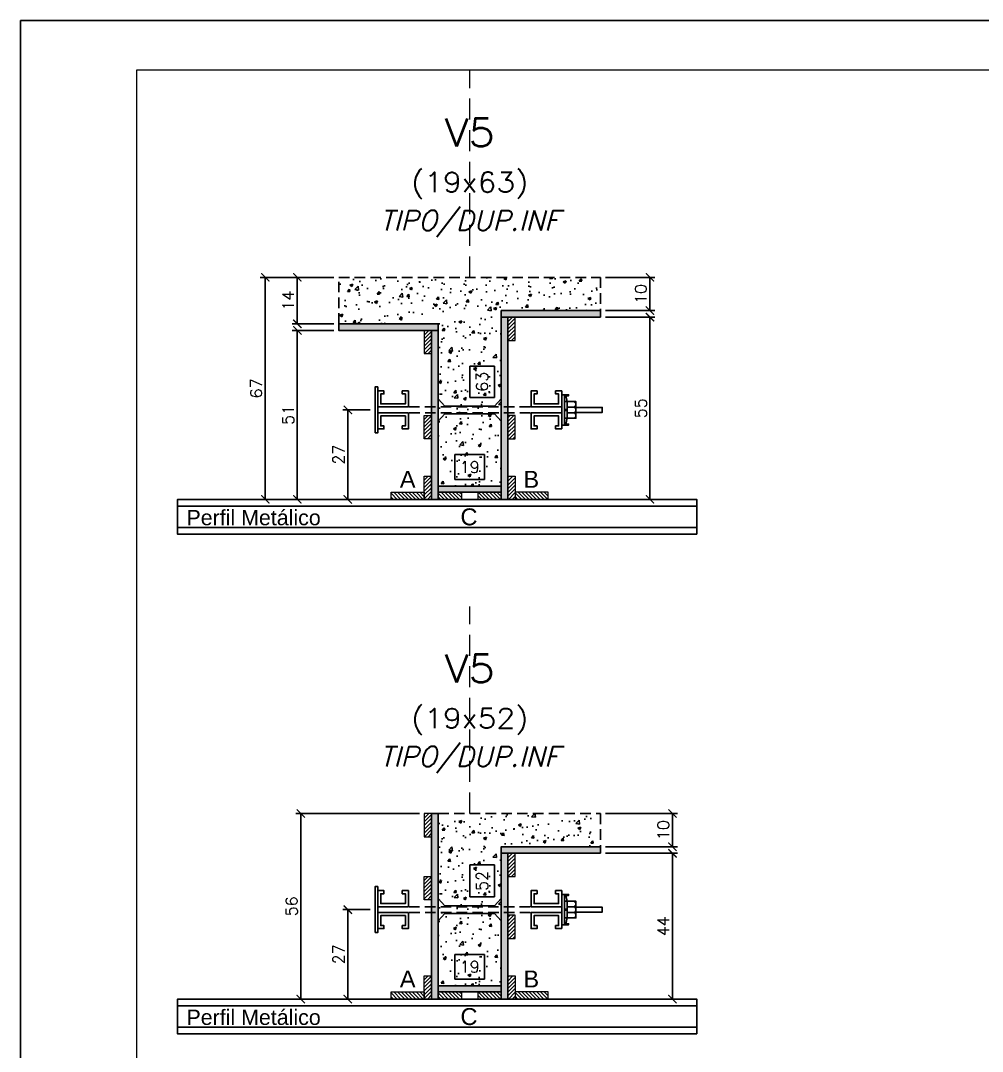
# Model space of a CAD drawing. Extents: x -23436 to 4767, y -4638 to 9755.
# Drawn here: x -17506 to -16926, y 4510 to 5132 of the extents above; entities that cross this region are included whole.
import ezdxf
from ezdxf.enums import TextEntityAlignment as Align

# ---------------------------------------------------------------- set-up
doc = ezdxf.new("R2010")
doc.units = 0
doc.header["$PDMODE"] = 2
doc.header["$PDSIZE"] = 10
doc.linetypes.add('CABLIN', pattern=[0.35, 0.25, -0.1])
doc.linetypes.add('HIDDEN', pattern=[9.525, 6.35, -3.175])
doc.layers.get('0').update_dxf_attribs({"lineweight": 13})
doc.layers.get('Defpoints').update_dxf_attribs({"lineweight": 13})
for name, color, linetype in [('Barra de Ancoragem', 20, 'Continuous'), ('Concreto', 250, 'HIDDEN'), ('Cota', 4, 'Continuous'), ('Cota Seção (2x)', 4, 'Continuous'), ('Hachura', 252, 'CABLIN'), ('MB Logo', 255, 'Continuous'), ('Painéis', 200, 'Continuous'), ('Perfil Metálico', 224, 'Continuous'), ('Texto de Titulo', 7, 'Continuous'), ('Texto Qtd Sarr', 242, 'Continuous'), ('Tubo de PVC', 51, 'Continuous')]:
    doc.layers.add(name, color=color, linetype=linetype)
for name, color, linetype, lineweight in [('FOLHA MB', 7, 'Continuous', 13), ('Madeira', 100, 'Continuous', 13), ('Texto Seção', 7, 'Continuous', 15)]:
    doc.layers.add(name, color=color, linetype=linetype, lineweight=lineweight)
doc.layers.add('Laje_Perimetro', color=7, linetype='Continuous', plot=False)
doc.styles.add('ARIAL', font='arial.ttf', dxfattribs={"oblique": 15, "height": 25})
doc.styles.add('ROMANS', font='romans.shx')
doc.dimstyles.new('Cota Seção (2x)', dxfattribs={"dimtxt": 7, "dimasz": 5, "dimexe": 3, "dimexo": 3, "dimgap": 2, "dimtad": 3, "dimdec": 1, "dimlfac": 0.5, "dimzin": 12, "dimdsep": 46, "dimtxsty": 'ROMANS', "dimblk": 'ARCHTICK', "dimcen": 0, "dimclrd": 4, "dimclre": 4, "dimclrt": 1, "dimadec": 1, "dimazin": 3, "dimtfac": 1, "dimtdec": 1, "dimtmove": 0, "dimatfit": 3, "dimldrblk": 'OBLIQUE', "dimfxl": 1, "dimtolj": 1, "dimtzin": 12, "dimarcsym": 0})
doc.dimstyles.new('Cota Seção interna', dxfattribs={"dimtxt": 7, "dimasz": 6, "dimexe": 0.18, "dimexo": 2, "dimgap": -4, "dimtad": 3, "dimdec": 1, "dimlfac": 0.5, "dimzin": 12, "dimdsep": 46, "dimtxsty": 'ROMANS', "dimblk": 'ARCHTICK', "dimcen": 0.09, "dimse1": 1, "dimse2": 1, "dimsd1": 1, "dimsd2": 1, "dimclrd": 180, "dimclre": 5, "dimclrt": 1, "dimadec": 0, "dimazin": 3, "dimtfac": 1, "dimtdec": 1, "dimtofl": 0, "dimtmove": 0, "dimatfit": 3, "dimldrblk": 'ARCHTICK', "dimfxl": 1, "dimtolj": 1, "dimtzin": 0, "dimarcsym": 0})
pattern_1 = [(45, (-8955.0666, 27905.8796), (-1.12253202, 1.12253202), [])]
pattern_2 = [(315, (5702.3099, -3386.3843), (1.12253202, 1.12253202), [])]
pattern_3 = [(45, (-8955.0666, 27942.5023), (-1.12253202, 1.12253202), [])]
pattern_4 = [(315, (5702.3099, -3688.0066), (1.12253202, 1.12253202), [])]

# ---------------------------------------------------------------- blocks, each defined once
blk = doc.blocks.new('A$C169d8357')
at = {"layer": 'FOLHA MB', "color": 1}
for points in [[(0, 1199.94), (0, 149.94), (1485.02, 149.94), (1485.02, 1199.94)], [(70, 1169.94), (70, 179.94), (1455.02, 179.94), (1455.02, 1169.94)]]:
    blk.add_lwpolyline(points, close=True, dxfattribs=at)
blk = doc.blocks.new('titulo1')
at = {"layer": 'Defpoints', "color": 252, "linetype": 'HIDDEN', "ltscale": 2}
blk.add_line((0, 0), (0, 125), dxfattribs=at)
at = {"layer": 'Defpoints', "style": 'ROMANS', "oblique": 15}
blk.add_attdef('FOLHA', text='', height=10, dxfattribs=at).set_placement((0, 15.58), align=Align.MIDDLE_CENTER)
at = {"layer": 'Texto Qtd Sarr', "color": 3, "style": 'ROMANS', "oblique": 15}
for tag, height, p in [('TITULO', 17, (0, 71.45)), ('SEÇÃO', 12, (0, 41.55))]:
    blk.add_attdef(tag, text='', height=height, dxfattribs=at).set_placement(p, align=Align.MIDDLE_CENTER)
blk = doc.blocks.new('*D392')
at = {"layer": 'Cota Seção (2x)', "color": 180, "lineweight": -2, "transparency": 16777216}
for p, q in [((-17226.31, 4870.26), (-17244.31, 4870.26)), ((-17244.31, 4870.26), (-17244.31, 4855.26)), ((-17226.31, 4855.26), (-17226.31, 4870.26)), ((-17244.31, 4855.26), (-17226.31, 4855.26))]:
    blk.add_line(p, q, dxfattribs=at)
at = {"layer": 'Defpoints', "color": 0, "transparency": 16777216}
for p in [(-17254.31, 4851.26), (-17216.31, 4851.26), (-17216.31, 4851.26)]:
    blk.add_point(p, dxfattribs=at)
at = {"layer": 'Cota Seção (2x)', "color": 1, "transparency": 16777216, "insert": (-17235.31, 4862.76), "char_height": 7, "attachment_point": 5, "style": 'ROMANS'}
blk.add_mtext('\\A1;19', dxfattribs=at)
blk = doc.blocks.new('_ArchTick')
at = {"color": 0, "linetype": 'ByBlock', "const_width": 0.15}
blk.add_lwpolyline([(-0.5, -0.5), (0.5, 0.5)], dxfattribs=at)
blk = doc.blocks.new('*D393')
at = {"layer": 'Cota', "color": 4, "lineweight": -2, "transparency": 16777216}
for p, q in [((-17153.31, 4977.26), (-17123.51, 4977.26)), ((-17126.51, 4977.26), (-17126.51, 4957.26)), ((-17153.31, 4957.26), (-17123.51, 4957.26))]:
    blk.add_line(p, q, dxfattribs=at)
at = {"layer": 'Defpoints', "color": 0, "transparency": 16777216}
for p in [(-17156.31, 4977.26), (-17156.31, 4957.26), (-17126.51, 4957.26)]:
    blk.add_point(p, dxfattribs=at)
at = {"layer": 'Cota', "color": 4, "lineweight": -2, "transparency": 16777216, "xscale": 5, "yscale": 5, "zscale": 5}
for p, rotation in [((-17126.51, 4977.26), 90), ((-17126.51, 4957.26), 270)]:
    blk.add_blockref('_ArchTick', p, dxfattribs=dict(at, rotation=rotation))
at = {"layer": 'Cota', "color": 1, "transparency": 16777216, "insert": (-17132.01, 4967.26), "char_height": 7, "attachment_point": 5, "rotation": 90, "style": 'ROMANS'}
blk.add_mtext('\\A1;10', dxfattribs=at)
blk = doc.blocks.new('_OBLIQUE')
at = {"color": 0, "linetype": 'ByBlock', "lineweight": -2}
for p, q in [((0, 0), (-1, 0)), ((-0.5, -0.5), (0.5, 0.5))]:
    blk.add_line(p, q, dxfattribs=at)
blk = doc.blocks.new('DSADSAD')
at = {"layer": 'Barra de Ancoragem'}
for p, q in [((-12990.96, 7698.42), (-13009.22, 7698.42)), ((-13005.1, 7696.87), (-13008.63, 7697.64)), ((-12995.08, 7696.87), (-12991.55, 7697.64))]:
    blk.add_line(p, q, dxfattribs=at)
at = {"layer": 'Barra de Ancoragem', "flags": 128}
for points in [[(-13009.22, 7700.2), (-12990.96, 7700.2), (-12990.96, 7698.42), (-13009.22, 7698.42)], [(-13008.63, 7698.42), (-13008.63, 7696.05), (-13009.22, 7696.05), (-13009.22, 7698.42)], [(-12995.08, 7698.42), (-12995.08, 7696.87), (-13005.1, 7696.87), (-13005.1, 7698.42)], [(-12990.96, 7698.42), (-12990.96, 7696.05), (-12991.55, 7696.05), (-12991.55, 7698.42)]]:
    blk.add_lwpolyline(points, close=True, dxfattribs=at)
for points in [[(-13005.1, 7696.87), (-13005.1, 7691.61), (-12995.08, 7691.61), (-12995.08, 7696.87)], [(-13000.38, 7696.87), (-13000.38, 7698.42), (-12999.79, 7698.42), (-12999.79, 7696.87), (-13000.38, 7696.87), (-12999.79, 7696.87)]]:
    blk.add_lwpolyline(points, dxfattribs=at)
for points in [[(-13001.86, 7696.87), (-13001.86, 7692.79, 0.666667), (-12998.32, 7692.79, 0.666667)], [(-12998.32, 7696.87), (-12998.32, 7692.79, 0.729796), (-12995.08, 7692.79, 0.729796)]]:
    blk.add_lwpolyline(points, format="xyb", dxfattribs=at)
at = {"layer": 'Barra de Ancoragem'}
blk.add_arc((-13003.48, 7693.31), 1.7, 197.75636, 342.24364, dxfattribs=at)
blk = doc.blocks.new('*D394')
at = {"layer": 'Cota', "color": 4, "lineweight": -2, "transparency": 16777216}
for p, q in [((-17295.43, 4897.26), (-17311.88, 4897.26)), ((-17308.88, 4843.26), (-17308.88, 4897.26)), ((-17285.86, 4843.26), (-17311.88, 4843.26))]:
    blk.add_line(p, q, dxfattribs=at)
at = {"layer": 'Defpoints', "color": 0, "transparency": 16777216}
for p in [(-17308.88, 4897.26), (-17292.43, 4897.26), (-17282.86, 4843.26)]:
    blk.add_point(p, dxfattribs=at)
at = {"layer": 'Cota', "color": 4, "lineweight": -2, "transparency": 16777216, "xscale": 5, "yscale": 5, "zscale": 5}
for p, rotation in [((-17308.88, 4897.26), 90), ((-17308.88, 4843.26), 270)]:
    blk.add_blockref('_ArchTick', p, dxfattribs=dict(at, rotation=rotation))
at = {"layer": 'Cota', "color": 1, "transparency": 16777216, "insert": (-17314.38, 4870.26), "char_height": 7, "attachment_point": 5, "rotation": 90, "style": 'ROMANS'}
blk.add_mtext('\\A1;27', dxfattribs=at)
blk = doc.blocks.new('*D395')
at = {"layer": 'Cota', "color": 4, "lineweight": -2, "transparency": 16777216}
for p, q in [((-17317.31, 4977.26), (-17361.69, 4977.26)), ((-17358.69, 4843.26), (-17358.69, 4977.26)), ((-17295.31, 4843.26), (-17361.69, 4843.26))]:
    blk.add_line(p, q, dxfattribs=at)
at = {"layer": 'Defpoints', "color": 0, "transparency": 16777216}
for p in [(-17358.69, 4977.26), (-17314.31, 4977.26), (-17292.31, 4843.26)]:
    blk.add_point(p, dxfattribs=at)
at = {"layer": 'Cota', "color": 4, "lineweight": -2, "transparency": 16777216, "xscale": 5, "yscale": 5, "zscale": 5}
for p, rotation in [((-17358.69, 4977.26), 90), ((-17358.69, 4843.26), 270)]:
    blk.add_blockref('_ArchTick', p, dxfattribs=dict(at, rotation=rotation))
at = {"layer": 'Cota', "color": 1, "transparency": 16777216, "insert": (-17364.19, 4910.26), "char_height": 7, "attachment_point": 5, "rotation": 90, "style": 'ROMANS'}
blk.add_mtext('\\A1;67', dxfattribs=at)
blk = doc.blocks.new('*D396')
at = {"layer": 'Cota', "color": 4, "lineweight": -2, "transparency": 16777216}
for p, q in [((-17153.31, 4953.26), (-17123.51, 4953.26)), ((-17126.51, 4843.26), (-17126.51, 4953.26)), ((-17184.91, 4843.26), (-17123.51, 4843.26))]:
    blk.add_line(p, q, dxfattribs=at)
at = {"layer": 'Defpoints', "color": 0, "transparency": 16777216}
for p in [(-17156.31, 4953.26), (-17126.51, 4953.26), (-17187.91, 4843.26)]:
    blk.add_point(p, dxfattribs=at)
at = {"layer": 'Cota', "color": 4, "lineweight": -2, "transparency": 16777216, "xscale": 5, "yscale": 5, "zscale": 5}
for p, rotation in [((-17126.51, 4953.26), 90), ((-17126.51, 4843.26), 270)]:
    blk.add_blockref('_ArchTick', p, dxfattribs=dict(at, rotation=rotation))
at = {"layer": 'Cota', "color": 1, "transparency": 16777216, "insert": (-17132.01, 4898.26), "char_height": 7, "attachment_point": 5, "rotation": 90, "style": 'ROMANS'}
blk.add_mtext('\\A1;55', dxfattribs=at)
blk = doc.blocks.new('*D397')
at = {"layer": 'Cota Seção (2x)', "color": 180, "lineweight": -2, "transparency": 16777216}
for p, q in [((-17220.31, 4923.76), (-17235.31, 4923.76)), ((-17235.31, 4923.76), (-17235.31, 4904.76)), ((-17220.31, 4904.76), (-17220.31, 4923.76)), ((-17235.31, 4904.76), (-17220.31, 4904.76))]:
    blk.add_line(p, q, dxfattribs=at)
at = {"layer": 'Defpoints', "color": 0, "transparency": 16777216}
for p in [(-17216.31, 4977.26), (-17216.31, 4977.26), (-17216.31, 4851.26)]:
    blk.add_point(p, dxfattribs=at)
at = {"layer": 'Cota Seção (2x)', "color": 1, "transparency": 16777216, "insert": (-17227.81, 4914.26), "char_height": 7, "attachment_point": 5, "rotation": 90, "style": 'ROMANS'}
blk.add_mtext('\\A1;63', dxfattribs=at)
blk = doc.blocks.new('*D398')
at = {"layer": 'Cota', "color": 4, "lineweight": -2, "transparency": 16777216}
for p, q in [((-17317.31, 4977.26), (-17342.37, 4977.26)), ((-17339.37, 4977.26), (-17339.37, 4949.26)), ((-17317.31, 4949.26), (-17342.37, 4949.26))]:
    blk.add_line(p, q, dxfattribs=at)
at = {"layer": 'Defpoints', "color": 0, "transparency": 16777216}
for p in [(-17314.31, 4977.26), (-17339.37, 4949.26), (-17314.31, 4949.26)]:
    blk.add_point(p, dxfattribs=at)
at = {"layer": 'Cota', "color": 4, "lineweight": -2, "transparency": 16777216, "xscale": 5, "yscale": 5, "zscale": 5}
for p, rotation in [((-17339.37, 4977.26), 90), ((-17339.37, 4949.26), 270)]:
    blk.add_blockref('_ArchTick', p, dxfattribs=dict(at, rotation=rotation))
at = {"layer": 'Cota', "color": 1, "transparency": 16777216, "insert": (-17344.87, 4963.26), "char_height": 7, "attachment_point": 5, "rotation": 90, "style": 'ROMANS'}
blk.add_mtext('\\A1;14', dxfattribs=at)
blk = doc.blocks.new('*D399')
at = {"layer": 'Cota', "color": 4, "lineweight": -2, "transparency": 16777216}
for p, q in [((-17317.31, 4945.26), (-17342.37, 4945.26)), ((-17339.37, 4945.26), (-17339.37, 4843.26)), ((-17295.31, 4843.26), (-17342.37, 4843.26))]:
    blk.add_line(p, q, dxfattribs=at)
at = {"layer": 'Defpoints', "color": 0, "transparency": 16777216}
for p in [(-17314.31, 4945.26), (-17339.37, 4843.26), (-17292.31, 4843.26)]:
    blk.add_point(p, dxfattribs=at)
at = {"layer": 'Cota', "color": 4, "lineweight": -2, "transparency": 16777216, "xscale": 5, "yscale": 5, "zscale": 5}
for p, rotation in [((-17339.37, 4945.26), 90), ((-17339.37, 4843.26), 270)]:
    blk.add_blockref('_ArchTick', p, dxfattribs=dict(at, rotation=rotation))
at = {"layer": 'Cota', "color": 1, "transparency": 16777216, "insert": (-17344.87, 4894.26), "char_height": 7, "attachment_point": 5, "rotation": 90, "style": 'ROMANS'}
blk.add_mtext('\\A1;51', dxfattribs=at)
blk = doc.blocks.new('*D400')
at = {"layer": 'Cota Seção (2x)', "color": 180, "lineweight": -2, "transparency": 16777216}
for p, q in [((-17226.31, 4568.64), (-17244.31, 4568.64)), ((-17244.31, 4568.64), (-17244.31, 4553.64)), ((-17226.31, 4553.64), (-17226.31, 4568.64)), ((-17244.31, 4553.64), (-17226.31, 4553.64))]:
    blk.add_line(p, q, dxfattribs=at)
at = {"layer": 'Defpoints', "color": 0, "transparency": 16777216}
for p in [(-17254.31, 4549.64), (-17216.31, 4549.64), (-17216.31, 4549.64)]:
    blk.add_point(p, dxfattribs=at)
at = {"layer": 'Cota Seção (2x)', "color": 1, "transparency": 16777216, "insert": (-17235.31, 4561.14), "char_height": 7, "attachment_point": 5, "style": 'ROMANS'}
blk.add_mtext('\\A1;19', dxfattribs=at)
blk = doc.blocks.new('*D401')
at = {"layer": 'Cota', "color": 4, "lineweight": -2, "transparency": 16777216}
for p, q in [((-17153.31, 4653.64), (-17109.94, 4653.64)), ((-17112.94, 4653.64), (-17112.94, 4633.64)), ((-17153.31, 4633.64), (-17109.94, 4633.64))]:
    blk.add_line(p, q, dxfattribs=at)
at = {"layer": 'Defpoints', "color": 0, "transparency": 16777216}
for p in [(-17156.31, 4653.64), (-17156.31, 4633.64), (-17112.94, 4633.64)]:
    blk.add_point(p, dxfattribs=at)
at = {"layer": 'Cota', "color": 4, "lineweight": -2, "transparency": 16777216, "xscale": 5, "yscale": 5, "zscale": 5}
for p, rotation in [((-17112.94, 4653.64), 90), ((-17112.94, 4633.64), 270)]:
    blk.add_blockref('_ArchTick', p, dxfattribs=dict(at, rotation=rotation))
at = {"layer": 'Cota', "color": 1, "transparency": 16777216, "insert": (-17118.44, 4643.64), "char_height": 7, "attachment_point": 5, "rotation": 90, "style": 'ROMANS'}
blk.add_mtext('\\A1;10', dxfattribs=at)
blk = doc.blocks.new('*D402')
at = {"layer": 'Cota', "color": 4, "lineweight": -2, "transparency": 16777216}
for p, q in [((-17295.43, 4595.64), (-17311.88, 4595.64)), ((-17308.88, 4541.64), (-17308.88, 4595.64)), ((-17285.71, 4541.64), (-17311.88, 4541.64))]:
    blk.add_line(p, q, dxfattribs=at)
at = {"layer": 'Defpoints', "color": 0, "transparency": 16777216}
for p in [(-17308.88, 4595.64), (-17292.43, 4595.64), (-17282.71, 4541.64)]:
    blk.add_point(p, dxfattribs=at)
at = {"layer": 'Cota', "color": 4, "lineweight": -2, "transparency": 16777216, "xscale": 5, "yscale": 5, "zscale": 5}
for p, rotation in [((-17308.88, 4595.64), 90), ((-17308.88, 4541.64), 270)]:
    blk.add_blockref('_ArchTick', p, dxfattribs=dict(at, rotation=rotation))
at = {"layer": 'Cota', "color": 1, "transparency": 16777216, "insert": (-17314.38, 4568.64), "char_height": 7, "attachment_point": 5, "rotation": 90, "style": 'ROMANS'}
blk.add_mtext('\\A1;27', dxfattribs=at)
blk = doc.blocks.new('*D403')
at = {"layer": 'Cota', "color": 4, "lineweight": -2, "transparency": 16777216}
for p, q in [((-17265.71, 4653.64), (-17340.29, 4653.64)), ((-17337.29, 4541.64), (-17337.29, 4653.64)), ((-17285.71, 4541.64), (-17340.29, 4541.64))]:
    blk.add_line(p, q, dxfattribs=at)
at = {"layer": 'Defpoints', "color": 0, "transparency": 16777216}
for p in [(-17337.29, 4653.64), (-17262.71, 4653.64), (-17282.71, 4541.64)]:
    blk.add_point(p, dxfattribs=at)
at = {"layer": 'Cota', "color": 4, "lineweight": -2, "transparency": 16777216, "xscale": 5, "yscale": 5, "zscale": 5}
for p, rotation in [((-17337.29, 4653.64), 90), ((-17337.29, 4541.64), 270)]:
    blk.add_blockref('_ArchTick', p, dxfattribs=dict(at, rotation=rotation))
at = {"layer": 'Cota', "color": 1, "transparency": 16777216, "insert": (-17342.79, 4597.64), "char_height": 7, "attachment_point": 5, "rotation": 90, "style": 'ROMANS'}
blk.add_mtext('\\A1;56', dxfattribs=at)
blk = doc.blocks.new('*D404')
at = {"layer": 'Cota', "color": 4, "lineweight": -2, "transparency": 16777216}
for p, q in [((-17153.31, 4629.64), (-17109.94, 4629.64)), ((-17112.94, 4541.64), (-17112.94, 4629.64)), ((-17184.91, 4541.64), (-17109.94, 4541.64))]:
    blk.add_line(p, q, dxfattribs=at)
at = {"layer": 'Defpoints', "color": 0, "transparency": 16777216}
for p in [(-17156.31, 4629.64), (-17112.94, 4629.64), (-17187.91, 4541.64)]:
    blk.add_point(p, dxfattribs=at)
at = {"layer": 'Cota', "color": 4, "lineweight": -2, "transparency": 16777216, "xscale": 5, "yscale": 5, "zscale": 5}
for p, rotation in [((-17112.94, 4629.64), 90), ((-17112.94, 4541.64), 270)]:
    blk.add_blockref('_ArchTick', p, dxfattribs=dict(at, rotation=rotation))
at = {"layer": 'Cota', "color": 1, "transparency": 16777216, "insert": (-17118.44, 4585.64), "char_height": 7, "attachment_point": 5, "rotation": 90, "style": 'ROMANS'}
blk.add_mtext('\\A1;44', dxfattribs=at)
blk = doc.blocks.new('*D405')
at = {"layer": 'Cota Seção (2x)', "color": 180, "lineweight": -2, "transparency": 16777216}
for p, q in [((-17220.31, 4622.6), (-17235.31, 4622.6)), ((-17235.31, 4622.6), (-17235.31, 4603.27)), ((-17220.31, 4603.27), (-17220.31, 4622.6)), ((-17235.31, 4603.27), (-17220.31, 4603.27))]:
    blk.add_line(p, q, dxfattribs=at)
at = {"layer": 'Defpoints', "color": 0, "transparency": 16777216}
for p in [(-17216.31, 4653.64), (-17216.31, 4653.64), (-17216.31, 4549.64)]:
    blk.add_point(p, dxfattribs=at)
at = {"layer": 'Cota Seção (2x)', "color": 1, "transparency": 16777216, "insert": (-17227.81, 4612.93), "char_height": 7, "attachment_point": 5, "rotation": 90, "style": 'ROMANS'}
blk.add_mtext('\\A1;52', dxfattribs=at)

msp = doc.modelspace()

# ---------------------------------------------------------------- hatches: boundary and pattern name
at = {"layer": 'Concreto'}
h = msp.add_hatch(dxfattribs=at)
h.set_pattern_fill('AR-CONC', color=256, scale=2.5)
h.set_pattern_definition([(50, (1562.319, -2269.665), (17.931505, -1.568803), [1.875, -20.625]), (355, (1562.32, -2269.665), (-3.468783, 18.804803), [1.5, -16.5]), (100.45144, (1563.814, -2269.796), (14.462721, 17.236), [1.593505, -17.528553]), (46.1842, (1562.32, -2264.665), (26.681033, -4.137982), [2.8125, -30.9375]), (96.63564, (1564.543, -2265.01), (23.36655, 24.352965), [2.39026, -26.292844]), (351.18416, (1562.32, -2264.665), (23.36655, 24.352965), [2.25, -24.75]), (21, (1564.819, -2265.915), (14.922676, -10.065472), [1.875, -20.625]), (326, (1564.82, -2265.915), (6.082883, 18.128751), [1.5, -16.5]), (71.45144, (1566.063, -2266.754), (21.00556, 8.063279), [1.593505, -17.528553]), (37.5, (1562.319, -2269.6655), (0.3039964, 8.3223463), [0, -16.3, 0, -16.75, 0, -16.5625]), (7.5, (1562.319, -2269.6655), (6.5767384, 9.8602928), [0, -9.55, 0, -15.925, 0, -6.3125]), (327.5, (1556.744, -2269.6655), (13.345561, -0.5638718), [0, -6.25, 0, -19.5, 0, -25.875]), (317.5, (1554.244, -2269.665), (14.579654, 2.5026246), [0, -8.125, 0, -12.95, 0, -18.375])])
h.paths.add_polyline_path([(-17314.31, 4949.26), (-17314.31, 4977.26), (-17156.31, 4977.26), (-17156.31, 4957.26), (-17216.31, 4957.26), (-17216.31, 4851.26), (-17254.31, 4851.26), (-17254.31, 4949.26)])
h = msp.add_hatch(dxfattribs=at)
h.set_pattern_fill('AR-CONC', color=256, scale=2.5)
h.set_pattern_definition([(50, (1562.319, -2571.288), (17.931505, -1.568803), [1.875, -20.625]), (355, (1562.32, -2571.288), (-3.468783, 18.804803), [1.5, -16.5]), (100.45144, (1563.814, -2571.419), (14.462721, 17.236), [1.593505, -17.528553]), (46.1842, (1562.32, -2566.288), (26.681033, -4.137982), [2.8125, -30.9375]), (96.63564, (1564.543, -2566.633), (23.36655, 24.352965), [2.39026, -26.292844]), (351.18416, (1562.32, -2566.288), (23.36655, 24.352965), [2.25, -24.75]), (21, (1564.819, -2567.538), (14.922676, -10.065472), [1.875, -20.625]), (326, (1564.82, -2567.538), (6.082883, 18.128751), [1.5, -16.5]), (71.45144, (1566.063, -2568.377), (21.00556, 8.063279), [1.593505, -17.528553]), (37.5, (1562.319, -2571.288), (0.3039964, 8.3223463), [0, -16.3, 0, -16.75, 0, -16.5625]), (7.5, (1562.319, -2571.288), (6.5767384, 9.8602928), [0, -9.55, 0, -15.925, 0, -6.3125]), (327.5, (1556.744, -2571.288), (13.345561, -0.5638718), [0, -6.25, 0, -19.5, 0, -25.875]), (317.5, (1554.244, -2571.288), (14.579654, 2.5026246), [0, -8.125, 0, -12.95, 0, -18.375])])
h.paths.add_polyline_path([(-17254.31, 4647.64), (-17254.31, 4653.64), (-17156.31, 4653.64), (-17156.31, 4633.64), (-17216.31, 4633.64), (-17216.31, 4549.64), (-17254.31, 4549.64)])
at = {"layer": 'Hachura'}
h = msp.add_hatch(color=256, dxfattribs=at)
h.dxf.hatch_style = 1
h.paths.add_polyline_path([(-17156.31, 4953.26), (-17156.31, 4957.26), (-17216.31, 4957.26), (-17216.31, 4953.26)])
h = msp.add_hatch(color=256, dxfattribs=at)
h.dxf.hatch_style = 1
h.paths.add_polyline_path([(-17212.31, 4953.26), (-17216.31, 4953.26), (-17216.31, 4843.26), (-17212.31, 4843.26)])
h = msp.add_hatch(dxfattribs=at)
h.set_pattern_fill('ANSI31', color=256, scale=0.5, angle=360, style=0)
h.set_pattern_definition([(45, (-8904.6666, 27913.8796), (-1.12253202, 1.12253202), [])])
h.paths.add_polyline_path([(-17207.91, 4953.26), (-17212.31, 4953.26), (-17212.31, 4939.26), (-17207.91, 4939.26)])
h = msp.add_hatch(color=256, dxfattribs=at)
h.dxf.hatch_style = 1
h.paths.add_polyline_path([(-17254.31, 4945.26), (-17254.31, 4949.26), (-17314.31, 4949.26), (-17314.31, 4945.26)])
h = msp.add_hatch(dxfattribs=at)
h.set_pattern_fill('ANSI31', color=256, scale=0.5, angle=360, style=0)
h.set_pattern_definition(pattern_1)
h.paths.add_polyline_path([(-17258.31, 4945.26), (-17262.71, 4945.26), (-17262.71, 4931.26), (-17258.31, 4931.26)])
h = msp.add_hatch(color=256, dxfattribs=at)
h.dxf.hatch_style = 1
h.paths.add_polyline_path([(-17258.31, 4945.26), (-17254.31, 4945.26), (-17254.31, 4843.26), (-17258.31, 4843.26)])
h = msp.add_hatch(dxfattribs=at)
h.set_pattern_fill('ANSI31', color=256, scale=0.5, angle=360, style=0)
h.set_pattern_definition(pattern_3)
h.paths.add_polyline_path([(-17258.31, 4879.88), (-17262.71, 4879.88), (-17262.71, 4893.88), (-17258.31, 4893.88)])
h = msp.add_hatch(dxfattribs=at)
h.set_pattern_fill('ANSI31', color=256, scale=0.5, angle=360, style=0)
h.set_pattern_definition(pattern_3)
h.paths.add_polyline_path([(-17212.31, 4879.88), (-17207.91, 4879.88), (-17207.91, 4893.88), (-17212.31, 4893.88)])
h = msp.add_hatch(dxfattribs=at)
h.set_pattern_fill('ANSI31', color=256, scale=0.5, angle=360, style=0)
h.set_pattern_definition(pattern_1)
h.paths.add_polyline_path([(-17258.31, 4843.26), (-17262.71, 4843.26), (-17262.71, 4857.26), (-17258.31, 4857.26)])
h = msp.add_hatch(dxfattribs=at)
h.set_pattern_fill('ANSI31', color=256, scale=0.5, angle=360, style=0)
h.set_pattern_definition([(45, (-8904.6666, 27911.8796), (-1.12253202, 1.12253202), [])])
h.paths.add_polyline_path([(-17207.91, 4843.26), (-17212.31, 4843.26), (-17212.31, 4857.26), (-17207.91, 4857.26)])
h = msp.add_hatch(dxfattribs=at)
h.set_pattern_fill('ANSI31', color=256, scale=0.5, angle=270, style=0)
h.set_pattern_definition([(315, (5711.9099, -3386.3843), (1.12253202, 1.12253202), [])])
h.paths.add_polyline_path([(-17282.71, 4843.26), (-17282.71, 4847.66), (-17262.71, 4847.66), (-17262.71, 4843.26)])
h = msp.add_hatch(color=256, dxfattribs=at)
h.dxf.hatch_style = 1
h.paths.add_polyline_path([(-17216.31, 4847.66), (-17216.31, 4851.26), (-17254.31, 4851.26), (-17254.31, 4847.66)])
h = msp.add_hatch(dxfattribs=at)
h.set_pattern_fill('ANSI31', color=256, scale=0.5, angle=270, style=0)
h.set_pattern_definition(pattern_2)
h.paths.add_polyline_path([(-17254.31, 4843.26), (-17254.31, 4847.66), (-17240.31, 4847.66), (-17240.31, 4843.26)])
h = msp.add_hatch(dxfattribs=at)
h.set_pattern_fill('ANSI31', color=256, scale=0.5, angle=270, style=0)
h.set_pattern_definition(pattern_2)
h.paths.add_polyline_path([(-17216.31, 4843.26), (-17216.31, 4847.66), (-17230.31, 4847.66), (-17230.31, 4843.26)])
h = msp.add_hatch(dxfattribs=at)
h.set_pattern_fill('ANSI31', color=256, scale=0.5, angle=270, style=0)
h.set_pattern_definition([(315, (5692.7099, -3386.3843), (1.12253202, 1.12253202), [])])
h.paths.add_polyline_path([(-17187.91, 4843.26), (-17187.91, 4847.66), (-17207.91, 4847.66), (-17207.91, 4843.26)])
h = msp.add_hatch(dxfattribs=at)
h.set_pattern_fill('ANSI31', color=256, scale=0.5, angle=360, style=0)
h.set_pattern_definition([(45, (-8955.0666, 27614.2573), (-1.12253202, 1.12253202), [])])
h.paths.add_polyline_path([(-17258.31, 4653.64), (-17262.71, 4653.64), (-17262.71, 4639.64), (-17258.31, 4639.64)])
h = msp.add_hatch(color=256, dxfattribs=at)
h.dxf.hatch_style = 1
h.paths.add_polyline_path([(-17258.31, 4653.64), (-17254.31, 4653.64), (-17254.31, 4541.64), (-17258.31, 4541.64)])
h = msp.add_hatch(color=256, dxfattribs=at)
h.dxf.hatch_style = 1
h.paths.add_polyline_path([(-17156.31, 4629.64), (-17156.31, 4633.64), (-17216.31, 4633.64), (-17216.31, 4629.64)])
h = msp.add_hatch(color=256, dxfattribs=at)
h.dxf.hatch_style = 1
h.paths.add_polyline_path([(-17212.31, 4629.64), (-17216.31, 4629.64), (-17216.31, 4541.64), (-17212.31, 4541.64)])
h = msp.add_hatch(dxfattribs=at)
h.set_pattern_fill('ANSI31', color=256, scale=0.5, angle=360, style=0)
h.set_pattern_definition([(45, (-8904.6666, 27590.2573), (-1.12253202, 1.12253202), [])])
h.paths.add_polyline_path([(-17207.91, 4629.64), (-17212.31, 4629.64), (-17212.31, 4615.64), (-17207.91, 4615.64)])
h = msp.add_hatch(dxfattribs=at)
h.set_pattern_fill('ANSI31', color=256, scale=0.5, angle=360, style=0)
h.set_pattern_definition([(45, (-8955.0666, 27664.2573), (-1.12253202, 1.12253202), [])])
h.paths.add_polyline_path([(-17258.31, 4601.64), (-17262.71, 4601.64), (-17262.71, 4615.64), (-17258.31, 4615.64)])
h = msp.add_hatch(dxfattribs=at)
h.set_pattern_fill('ANSI31', color=256, scale=0.5, angle=360, style=0)
h.set_pattern_definition([(45, (-8955.0666, 27640.8799), (-1.12253202, 1.12253202), [])])
h.paths.add_polyline_path([(-17212.31, 4578.26), (-17207.91, 4578.26), (-17207.91, 4592.26), (-17212.31, 4592.26)])
h = msp.add_hatch(dxfattribs=at)
h.set_pattern_fill('ANSI31', color=256, scale=0.5, angle=360, style=0)
h.set_pattern_definition([(45, (-8955.0666, 27604.2573), (-1.12253202, 1.12253202), [])])
h.paths.add_polyline_path([(-17258.31, 4541.64), (-17262.71, 4541.64), (-17262.71, 4555.64), (-17258.31, 4555.64)])
h = msp.add_hatch(dxfattribs=at)
h.set_pattern_fill('ANSI31', color=256, scale=0.5, angle=360, style=0)
h.set_pattern_definition([(45, (-8904.6666, 27610.2573), (-1.12253202, 1.12253202), [])])
h.paths.add_polyline_path([(-17207.91, 4541.64), (-17212.31, 4541.64), (-17212.31, 4555.64), (-17207.91, 4555.64)])
h = msp.add_hatch(color=256, dxfattribs=at)
h.dxf.hatch_style = 1
h.paths.add_polyline_path([(-17216.31, 4546.04), (-17216.31, 4549.64), (-17254.31, 4549.64), (-17254.31, 4546.04)])
h = msp.add_hatch(dxfattribs=at)
h.set_pattern_fill('ANSI31', color=256, scale=0.5, angle=270, style=0)
h.set_pattern_definition([(315, (5711.9099, -3688.0066), (1.12253202, 1.12253202), [])])
h.paths.add_polyline_path([(-17282.71, 4541.64), (-17282.71, 4546.04), (-17262.71, 4546.04), (-17262.71, 4541.64)])
h = msp.add_hatch(dxfattribs=at)
h.set_pattern_fill('ANSI31', color=256, scale=0.5, angle=270, style=0)
h.set_pattern_definition(pattern_4)
h.paths.add_polyline_path([(-17254.31, 4541.64), (-17254.31, 4546.04), (-17240.31, 4546.04), (-17240.31, 4541.64)])
h = msp.add_hatch(dxfattribs=at)
h.set_pattern_fill('ANSI31', color=256, scale=0.5, angle=270, style=0)
h.set_pattern_definition(pattern_4)
h.paths.add_polyline_path([(-17216.31, 4541.64), (-17216.31, 4546.04), (-17230.31, 4546.04), (-17230.31, 4541.64)])
h = msp.add_hatch(dxfattribs=at)
h.set_pattern_fill('ANSI31', color=256, scale=0.5, angle=270, style=0)
h.set_pattern_definition([(315, (5692.7099, -3688.0066), (1.12253202, 1.12253202), [])])
h.paths.add_polyline_path([(-17187.91, 4541.64), (-17187.91, 4546.04), (-17207.91, 4546.04), (-17207.91, 4541.64)])

# ---------------------------------------------------------------- linework, layer by layer
at = {"layer": 'Barra de Ancoragem', "flags": 128}
for points in [[(-17292.43, 4883.39), (-17292.43, 4911.13), (-17290.83, 4911.13), (-17290.83, 4883.39)], [(-17292.43, 4581.77), (-17292.43, 4609.51), (-17290.83, 4609.51), (-17290.83, 4581.77)]]:
    msp.add_lwpolyline(points, close=True, dxfattribs=at)
at = {"layer": 'Barra de Ancoragem'}
for points in [[(-17290.83, 4908.74), (-17288.98, 4908.74), (-17287.14, 4908.74), (-17287.14, 4906.89), (-17288.98, 4906.89), (-17288.98, 4900.88), (-17274.16, 4900.88), (-17274.16, 4906.89), (-17276.01, 4906.89), (-17276.01, 4908.74), (-17274.16, 4908.74), (-17272.31, 4908.74), (-17272.31, 4899.04), (-17290.83, 4899.04)], [(-17179.79, 4908.74), (-17181.64, 4908.74), (-17183.48, 4908.74), (-17183.48, 4906.89), (-17181.64, 4906.89), (-17181.64, 4900.88), (-17196.46, 4900.88), (-17196.46, 4906.89), (-17194.61, 4906.89), (-17194.61, 4908.74), (-17196.46, 4908.74), (-17198.31, 4908.74), (-17198.31, 4899.04), (-17179.79, 4899.04)], [(-17171.2, 4898.73), (-17155.3, 4898.73), (-17155.3, 4895.79), (-17171.2, 4895.79)], [(-17155.3, 4895.79), (-17155.3, 4898.73), (-17171.2, 4898.73), (-17171.2, 4895.79)], [(-17290.83, 4885.78), (-17288.98, 4885.78), (-17287.14, 4885.78), (-17287.14, 4887.63), (-17288.98, 4887.63), (-17288.98, 4893.64), (-17274.16, 4893.64), (-17274.16, 4887.63), (-17276.01, 4887.63), (-17276.01, 4885.78), (-17274.16, 4885.78), (-17272.31, 4885.78), (-17272.31, 4895.48), (-17290.83, 4895.48)], [(-17179.79, 4885.78), (-17181.64, 4885.78), (-17183.48, 4885.78), (-17183.48, 4887.63), (-17181.64, 4887.63), (-17181.64, 4893.64), (-17196.46, 4893.64), (-17196.46, 4887.63), (-17194.61, 4887.63), (-17194.61, 4885.78), (-17196.46, 4885.78), (-17198.31, 4885.78), (-17198.31, 4895.48), (-17179.79, 4895.48)], [(-17290.83, 4607.11), (-17288.98, 4607.11), (-17287.14, 4607.11), (-17287.14, 4605.27), (-17288.98, 4605.27), (-17288.98, 4599.26), (-17274.16, 4599.26), (-17274.16, 4605.27), (-17276.01, 4605.27), (-17276.01, 4607.11), (-17274.16, 4607.11), (-17272.31, 4607.11), (-17272.31, 4597.41), (-17290.83, 4597.41)], [(-17179.79, 4607.11), (-17181.64, 4607.11), (-17183.48, 4607.11), (-17183.48, 4605.27), (-17181.64, 4605.27), (-17181.64, 4599.26), (-17196.46, 4599.26), (-17196.46, 4605.27), (-17194.61, 4605.27), (-17194.61, 4607.11), (-17196.46, 4607.11), (-17198.31, 4607.11), (-17198.31, 4597.41), (-17179.79, 4597.41)], [(-17290.83, 4584.16), (-17288.98, 4584.16), (-17287.14, 4584.16), (-17287.14, 4586.01), (-17288.98, 4586.01), (-17288.98, 4592.01), (-17274.16, 4592.01), (-17274.16, 4586.01), (-17276.01, 4586.01), (-17276.01, 4584.16), (-17274.16, 4584.16), (-17272.31, 4584.16), (-17272.31, 4593.86), (-17290.83, 4593.86)], [(-17179.79, 4584.16), (-17181.64, 4584.16), (-17183.48, 4584.16), (-17183.48, 4586.01), (-17181.64, 4586.01), (-17181.64, 4592.01), (-17196.46, 4592.01), (-17196.46, 4586.01), (-17194.61, 4586.01), (-17194.61, 4584.16), (-17196.46, 4584.16), (-17198.31, 4584.16), (-17198.31, 4593.86), (-17179.79, 4593.86)], [(-17171.2, 4597.11), (-17155.3, 4597.11), (-17155.3, 4594.16), (-17171.2, 4594.16)], [(-17155.3, 4594.16), (-17155.3, 4597.11), (-17171.2, 4597.11), (-17171.2, 4594.16)]]:
    msp.add_lwpolyline(points, close=True, dxfattribs=at)
at = {"layer": 'Barra de Ancoragem', "linetype": 'HIDDEN'}
for points in [[(-17179.79, 4895.48), (-17179.79, 4899.04), (-17290.83, 4899.04), (-17290.83, 4895.48)], [(-17179.79, 4593.86), (-17179.79, 4597.41), (-17290.83, 4597.41), (-17290.83, 4593.86)]]:
    msp.add_lwpolyline(points, close=True, dxfattribs=at)
at = {"layer": 'Concreto'}
for points in [[(-17314.31, 4949.26), (-17314.31, 4977.26), (-17156.31, 4977.26), (-17156.31, 4957.26), (-17216.31, 4957.26), (-17216.31, 4851.26), (-17254.31, 4851.26), (-17254.31, 4949.26)], [(-17254.31, 4625.64), (-17254.31, 4653.64), (-17156.31, 4653.64), (-17156.31, 4633.64), (-17216.31, 4633.64), (-17216.31, 4549.64), (-17254.31, 4549.64), (-17254.31, 4625.64)]]:
    msp.add_lwpolyline(points, close=True, dxfattribs=at)
at = {"layer": 'Laje_Perimetro'}
msp.add_lwpolyline([(-16021.36, 5132.26), (-17506.38, 5132.26), (-17506.38, 4082.26), (-16021.36, 4082.26)], close=True, dxfattribs=at)
at = {"layer": 'Madeira'}
for points in [[(-17207.91, 4953.26), (-17212.31, 4953.26), (-17212.31, 4939.26), (-17207.91, 4939.26)], [(-17258.31, 4945.26), (-17262.71, 4945.26), (-17262.71, 4931.26), (-17258.31, 4931.26)], [(-17258.31, 4879.88), (-17262.71, 4879.88), (-17262.71, 4893.88), (-17258.31, 4893.88)], [(-17212.31, 4879.88), (-17207.91, 4879.88), (-17207.91, 4893.88), (-17212.31, 4893.88)], [(-17258.31, 4843.26), (-17262.71, 4843.26), (-17262.71, 4857.26), (-17258.31, 4857.26)], [(-17207.91, 4843.26), (-17212.31, 4843.26), (-17212.31, 4857.26), (-17207.91, 4857.26)], [(-17282.71, 4843.26), (-17282.71, 4847.66), (-17262.71, 4847.66), (-17262.71, 4843.26)], [(-17254.31, 4843.26), (-17254.31, 4847.66), (-17240.31, 4847.66), (-17240.31, 4843.26)], [(-17216.31, 4843.26), (-17216.31, 4847.66), (-17230.31, 4847.66), (-17230.31, 4843.26)], [(-17187.91, 4843.26), (-17187.91, 4847.66), (-17207.91, 4847.66), (-17207.91, 4843.26)], [(-17258.31, 4653.64), (-17262.71, 4653.64), (-17262.71, 4639.64), (-17258.31, 4639.64)], [(-17207.91, 4629.64), (-17212.31, 4629.64), (-17212.31, 4615.64), (-17207.91, 4615.64)], [(-17258.31, 4601.64), (-17262.71, 4601.64), (-17262.71, 4615.64), (-17258.31, 4615.64)], [(-17212.31, 4578.26), (-17207.91, 4578.26), (-17207.91, 4592.26), (-17212.31, 4592.26)], [(-17258.31, 4541.64), (-17262.71, 4541.64), (-17262.71, 4555.64), (-17258.31, 4555.64)], [(-17207.91, 4541.64), (-17212.31, 4541.64), (-17212.31, 4555.64), (-17207.91, 4555.64)], [(-17282.71, 4541.64), (-17282.71, 4546.04), (-17262.71, 4546.04), (-17262.71, 4541.64)], [(-17254.31, 4541.64), (-17254.31, 4546.04), (-17240.31, 4546.04), (-17240.31, 4541.64)], [(-17216.31, 4541.64), (-17216.31, 4546.04), (-17230.31, 4546.04), (-17230.31, 4541.64)], [(-17187.91, 4541.64), (-17187.91, 4546.04), (-17207.91, 4546.04), (-17207.91, 4541.64)]]:
    msp.add_lwpolyline(points, close=True, dxfattribs=at)
at = {"layer": 'Painéis'}
for points in [[(-17156.31, 4953.26), (-17156.31, 4957.26), (-17216.31, 4957.26), (-17216.31, 4953.26)], [(-17212.31, 4953.26), (-17216.31, 4953.26), (-17216.31, 4843.26), (-17212.31, 4843.26)], [(-17254.31, 4945.26), (-17254.31, 4949.26), (-17314.31, 4949.26), (-17314.31, 4945.26)], [(-17258.31, 4945.26), (-17254.31, 4945.26), (-17254.31, 4843.26), (-17258.31, 4843.26)], [(-17216.31, 4847.66), (-17216.31, 4851.26), (-17254.31, 4851.26), (-17254.31, 4847.66)], [(-17258.31, 4653.64), (-17254.31, 4653.64), (-17254.31, 4541.64), (-17258.31, 4541.64)], [(-17156.31, 4629.64), (-17156.31, 4633.64), (-17216.31, 4633.64), (-17216.31, 4629.64)], [(-17212.31, 4629.64), (-17216.31, 4629.64), (-17216.31, 4541.64), (-17212.31, 4541.64)], [(-17216.31, 4546.04), (-17216.31, 4549.64), (-17254.31, 4549.64), (-17254.31, 4546.04)]]:
    msp.add_lwpolyline(points, close=True, dxfattribs=at)
at = {"layer": 'Perfil Metálico'}
for points in [[(-17098.3, 4822.19), (-17411.64, 4822.19), (-17411.64, 4843.26), (-17098.3, 4843.26)], [(-17098.3, 4520.57), (-17411.64, 4520.57), (-17411.64, 4541.64), (-17098.3, 4541.64)]]:
    msp.add_lwpolyline(points, close=True, dxfattribs=at)
for points in [[(-17411.64, 4839.1), (-17098.3, 4839.1)], [(-17098.3, 4826.35), (-17411.64, 4826.35)], [(-17411.64, 4537.48), (-17098.3, 4537.48)], [(-17098.3, 4524.73), (-17411.64, 4524.73)]]:
    msp.add_lwpolyline(points, dxfattribs=at)
at = {"layer": 'Tubo de PVC'}
for points in [[(-17254.31, 4904.04), (-17254.31, 4904.04), (-17254.31, 4890.48), (-17250.31, 4894.98), (-17220.31, 4894.98), (-17216.31, 4890.48), (-17216.31, 4904.04), (-17220.31, 4899.54), (-17250.31, 4899.54)], [(-17254.31, 4602.41), (-17254.31, 4602.41), (-17254.31, 4588.86), (-17250.31, 4593.36), (-17220.31, 4593.36), (-17216.31, 4588.86), (-17216.31, 4602.41), (-17220.31, 4597.91), (-17250.31, 4597.91)]]:
    msp.add_lwpolyline(points, close=True, dxfattribs=at)

# ---------------------------------------------------------------- block references
at = {"layer": 'Barra de Ancoragem', "rotation": 90.00000000000001}
for p in [(-9479.58, 17897.35), (-9479.58, 17595.73)]:
    msp.add_blockref('DSADSAD', p, dxfattribs=at)
at = {"layer": 'MB Logo'}
msp.add_blockref('A$C169d8357', (-17506.38, 3932.32), dxfattribs=at)
at = {"layer": 'Texto Seção'}
ref = msp.add_blockref('titulo1', (-17235.31, 4977.26), dxfattribs=at)
ref.add_attrib('TITULO', 'V5', dxfattribs={"layer": 'Texto de Titulo', "color": 7, "height": 17, "style": 'ROMANS', "width": 1.1}).set_placement((-17235.31, 5064.76), align=Align.MIDDLE_CENTER)
ref.add_attrib('SEÇÃO', '(19x63)', dxfattribs={"layer": 'Texto de Titulo', "color": 7, "height": 12, "style": 'ROMANS', "width": 1.1}).set_placement((-17235.31, 5034.76), align=Align.MIDDLE_CENTER)
ref.add_attrib('REAPROVEITAMENTO', 'TIPO/DUP.INF', dxfattribs={"layer": 'Texto de Titulo', "color": 7, "height": 12, "style": 'ROMANS', "oblique": 15}).set_placement((-17235.31, 5011.63), align=Align.MIDDLE_CENTER)
ref = msp.add_blockref('titulo1', (-17235.31, 4653.64), dxfattribs=at)
ref.add_attrib('TITULO', 'V5', dxfattribs={"layer": 'Texto de Titulo', "color": 7, "height": 17, "style": 'ROMANS', "width": 1.1}).set_placement((-17235.31, 4741.14), align=Align.MIDDLE_CENTER)
ref.add_attrib('SEÇÃO', '(19x52)', dxfattribs={"layer": 'Texto de Titulo', "color": 7, "height": 12, "style": 'ROMANS', "width": 1.1}).set_placement((-17235.31, 4711.14), align=Align.MIDDLE_CENTER)
ref.add_attrib('REAPROVEITAMENTO', 'TIPO/DUP.INF', dxfattribs={"layer": 'Texto de Titulo', "color": 7, "height": 12, "style": 'ROMANS', "oblique": 15}).set_placement((-17235.31, 4688.01), align=Align.MIDDLE_CENTER)

# ---------------------------------------------------------------- texts
at = {"layer": 'Texto Seção', "color": 0, "linetype": 'Continuous', "style": 'ARIAL'}
for s, p in [('A', (-17272.75, 4855.39)), ('B', (-17198.16, 4855.39)), ('C', (-17235.75, 4832.72)), ('A', (-17272.75, 4553.77)), ('B', (-17198.16, 4553.77)), ('C', (-17235.75, 4531.09))]:
    msp.add_text(s, height=10.22, dxfattribs=at).set_placement(p, align=Align.MIDDLE_CENTER)
at = {"layer": 'Texto Seção', "style": 'ARIAL'}
for p in [(-17365.75, 4832.28), (-17365.75, 4530.66)]:
    msp.add_text('Perfil Metálico', height=9.24, dxfattribs=at).set_placement(p, align=Align.MIDDLE_CENTER)

# ---------------------------------------------------------------- dimensions: what is measured, and where the dimension line sits
at = {"layer": 'Cota'}
for base, p1, p2, picture, middle in [((-17358.69, 4977.26), (-17292.31, 4843.26), (-17314.31, 4977.26), '*D395', (-17364.19, 4910.26)), ((-17339.37, 4949.26), (-17314.31, 4977.26), (-17314.31, 4949.26), '*D398', (-17344.87, 4963.26)), ((-17126.51, 4957.26), (-17156.31, 4977.26), (-17156.31, 4957.26), '*D393', (-17132.01, 4967.26)), ((-17126.51, 4953.26), (-17187.91, 4843.26), (-17156.31, 4953.26), '*D396', (-17132.01, 4898.26)), ((-17339.37, 4843.26), (-17314.31, 4945.26), (-17292.31, 4843.26), '*D399', (-17344.87, 4894.26)), ((-17308.88, 4897.26), (-17282.86, 4843.26), (-17292.43, 4897.26), '*D394', (-17314.38, 4870.26)), ((-17337.29, 4653.64), (-17282.71, 4541.64), (-17262.71, 4653.64), '*D403', (-17342.79, 4597.64)), ((-17112.94, 4633.64), (-17156.31, 4653.64), (-17156.31, 4633.64), '*D401', (-17118.44, 4643.64)), ((-17112.94, 4629.64), (-17187.91, 4541.64), (-17156.31, 4629.64), '*D404', (-17118.44, 4585.64)), ((-17308.88, 4595.64), (-17282.71, 4541.64), (-17292.43, 4595.64), '*D402', (-17314.38, 4568.64))]:
    dim = msp.add_linear_dim(base=base, p1=p1, p2=p2, angle=90, dimstyle='Cota Seção (2x)', dxfattribs=at)
    dim.commit()
    dim.dimension.update_dxf_attribs({"geometry": picture, "text_midpoint": middle})
at = {"layer": 'Cota Seção (2x)'}
dim = msp.add_linear_dim(base=(-17216.31, 4977.26), p1=(-17216.31, 4851.26), p2=(-17216.31, 4977.26), angle=90, dimstyle='Cota Seção interna', dxfattribs=at)
dim.commit()
dim.dimension.update_dxf_attribs({"geometry": '*D397', "text_midpoint": (-17227.81, 4914.26)})
for base, p1, p2, picture, middle in [((-17216.31, 4851.26), (-17254.31, 4851.26), (-17216.31, 4851.26), '*D392', (-17235.31, 4862.76)), ((-17216.31, 4549.64), (-17254.31, 4549.64), (-17216.31, 4549.64), '*D400', (-17235.31, 4561.14))]:
    dim = msp.add_linear_dim(base=base, p1=p1, p2=p2, dimstyle='Cota Seção interna', dxfattribs=at)
    dim.commit()
    dim.dimension.update_dxf_attribs({"geometry": picture, "text_midpoint": middle})
dim = msp.add_linear_dim(base=(-17216.31, 4653.64), p1=(-17216.31, 4549.64), p2=(-17216.31, 4653.64), angle=90, dimstyle='Cota Seção interna', dxfattribs=at)
dim.commit()
dim.dimension.update_dxf_attribs({"geometry": '*D405', "text_midpoint": (-17216.31, 4612.93), "dimtype": 160})

doc.saveas('drawing.dxf')
